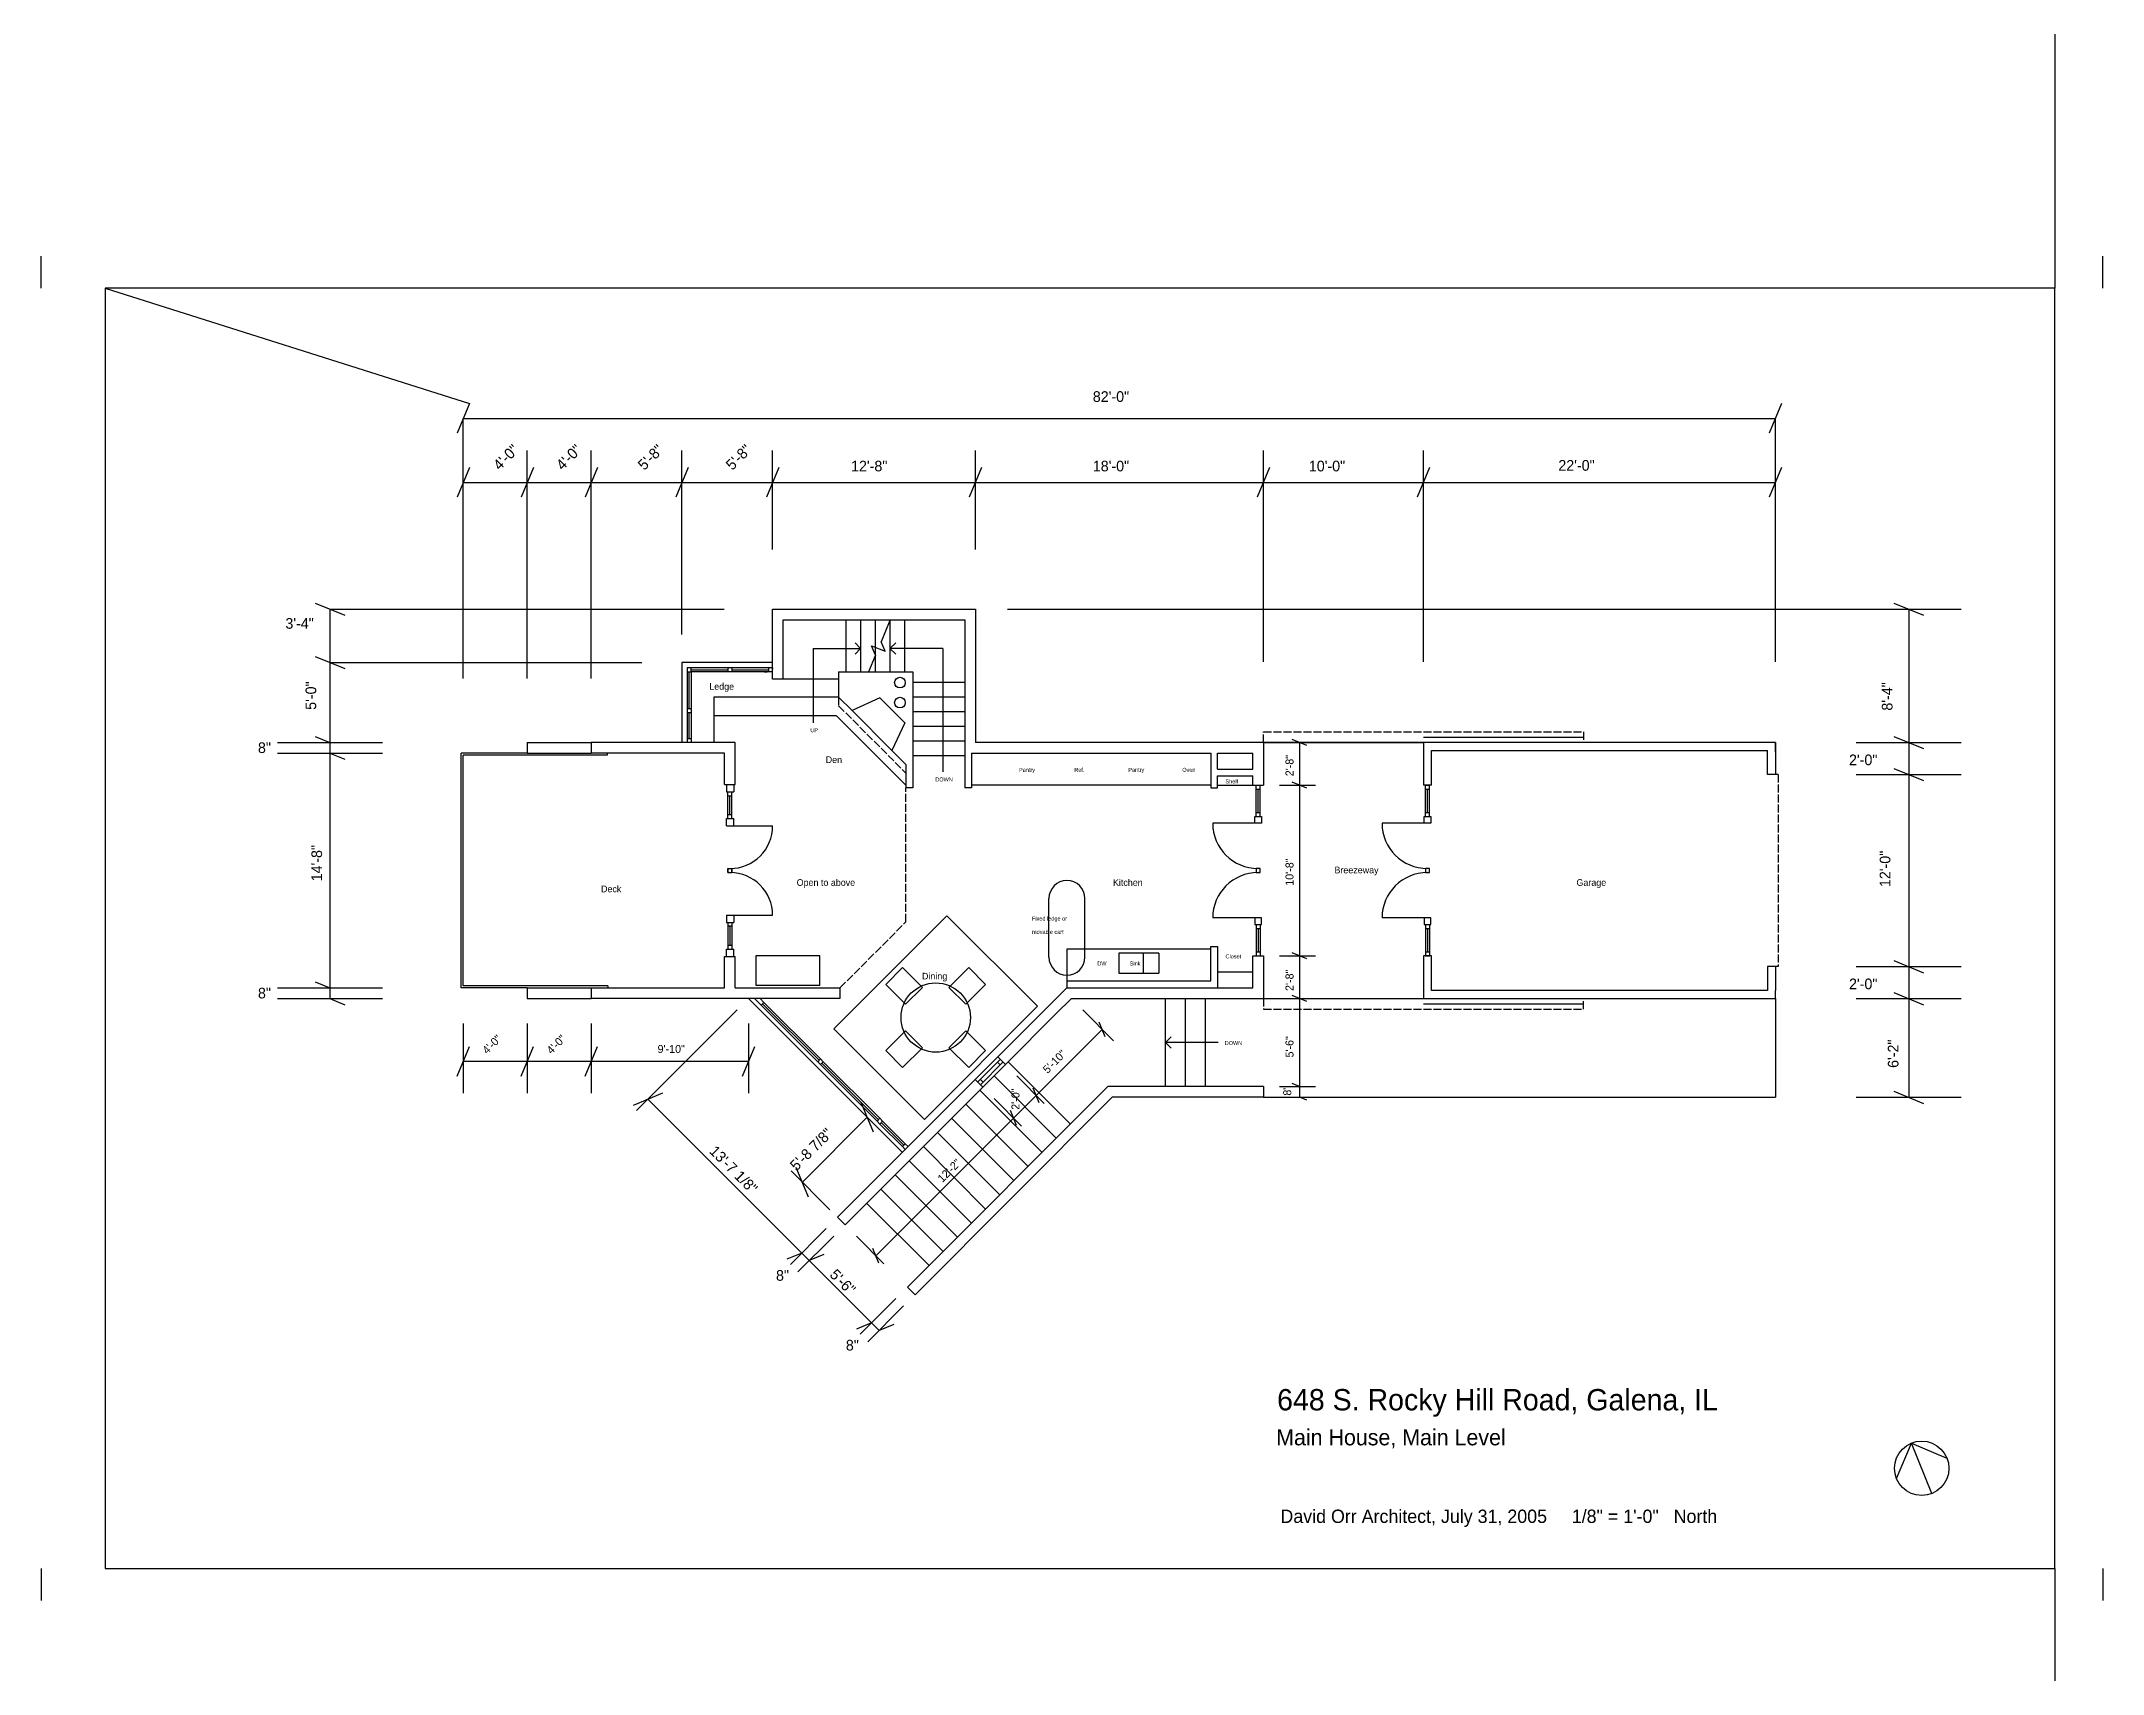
# Model space of a CAD drawing. Header units: inches. Extents: x -18171 to 1840, y -1744 to 7454.
# Drawn here: x -5633 to -4087, y -520 to 704 of the extents above; entities that cross this region are included whole.
import ezdxf

# ---------------------------------------------------------------- set-up
doc = ezdxf.new("R2010")
doc.units = ezdxf.units.IN
doc.header["$LTSCALE"] = 0.5
doc.header["$MEASUREMENT"] = 0
doc.linetypes.add('ACAD_ISO02W100', pattern=[15, 12, -3])
doc.layers.get('0').update_dxf_attribs({"color": 253})
for name, color, linetype in [('A-doors', 254, 'Continuous'), ('A-Elev-North', 7, 'Continuous'), ('A-Elev-South', 7, 'Continuous'), ('A-furniture', 33, 'Continuous'), ('A-glazing', 252, 'Continuous'), ('A-millwork', 252, 'Continuous'), ('A-soffit', 251, 'ACAD_ISO02W100'), ('A-stairs', 252, 'Continuous'), ('A-text', 254, 'Continuous'), ('A-walls', 7, 'Continuous'), ('border', 7, 'Continuous'), ('construction', 160, 'Continuous'), ('dimensions', 253, 'Continuous')]:
    doc.layers.add(name, color=color, linetype=linetype)

msp = doc.modelspace()

# ---------------------------------------------------------------- linework, layer by layer
for p, q in [((-4596.1, 178), (-4716.1, 178)), ((-4716.1, 178), (-4596.1, 178)), ((-4716.1, -14), (-4596.1, -14))]:
    msp.add_line(p, q)
at = {"layer": 'A-doors'}
for p, q in [((-4596.1, 182), (-4476.1, 182)), ((-5120.1, 146.5), (-5112.1, 146.5)), ((-5118.8, 146.5), (-5114.6, 146.5)), ((-5118.8, 141), (-5113.3, 141)), ((-4590.1, 146), (-4596.1, 146)), ((-5117.6, 138), (-5114.6, 138)), ((-5117.6, 124), (-5114.6, 124)), ((-4721.6, 125.5), (-4718.6, 125.5)), ((-4594.6, 125.5), (-4591.6, 125.5)), ((-5118.8, 121), (-5113.3, 121)), ((-5118.8, 115.5), (-5113.3, 115.5)), ((-5116.1, 115.5), (-5084.1, 115.5)), ((-4720.1, 117.5), (-4754.1, 117.5)), ((-4722.6, 117.5), (-4722.6, 122.5)), ((-4717.6, 117.5), (-4721.6, 117.5)), ((-4717.6, 122.5), (-4717.6, 117.5)), ((-4593.1, 117.5), (-4627.1, 117.5)), ((-4595.6, 117.5), (-4595.6, 122.5)), ((-4590.6, 117.5), (-4594.6, 117.5)), ((-4590.6, 122.5), (-4590.6, 117.5)), ((-5117.6, 83.5), (-5114.6, 83.5)), ((-5117.6, 80.5), (-5117.6, 83.5)), ((-5117.6, 83.5), (-5114.6, 83.5)), ((-5117.6, 83.5), (-5117.6, 80.5)), ((-5117.6, 80.5), (-5114.6, 80.5)), ((-5117.6, 80.5), (-5114.6, 80.5)), ((-5114.6, 80.5), (-5114.6, 83.5)), ((-5114.6, 83.5), (-5114.6, 80.5)), ((-4721.6, 83.5), (-4721.6, 80.5)), ((-4718.6, 83.5), (-4721.6, 83.5)), ((-4721.6, 80.5), (-4718.6, 80.5)), ((-4718.6, 80.5), (-4718.6, 83.5)), ((-4591.6, 83.5), (-4594.6, 83.5)), ((-4594.6, 83.5), (-4594.6, 80.5)), ((-4594.6, 80.5), (-4591.6, 80.5)), ((-4591.6, 80.5), (-4591.6, 83.5)), ((-5118.8, 48.5), (-5114.6, 48.5)), ((-5116.1, 48.5), (-5084.1, 48.5)), ((-4720.1, 46.5), (-4754.1, 46.5)), ((-4722.6, 46.5), (-4722.6, 41.5)), ((-4717.6, 46.5), (-4721.6, 46.5)), ((-4717.6, 41.5), (-4717.6, 46.5)), ((-4593.1, 46.5), (-4627.1, 46.5)), ((-4595.6, 46.5), (-4595.6, 41.5)), ((-4590.6, 46.5), (-4594.6, 46.5)), ((-4590.6, 41.5), (-4590.6, 46.5)), ((-5118.8, 43), (-5113.3, 43)), ((-5117.6, 40.5), (-5114.6, 40.5)), ((-5117.6, 40.5), (-5114.6, 40.5)), ((-4721.6, 38.5), (-4718.6, 38.5)), ((-4594.6, 38.5), (-4591.6, 38.5)), ((-5120.1, 17.5), (-5112.1, 17.5)), ((-5118.8, 23), (-5113.3, 23)), ((-5117.6, 26), (-5114.6, 26)), ((-4590.1, 18), (-4596.1, 18)), ((-4596.1, -18), (-4476.1, -18))]:
    msp.add_line(p, q, dxfattribs=at)
for centre, radius, start, end in [((-5116.1, 115.5), 32, 270, 0), ((-4720.1, 117.5), 34, 180, 270), ((-4593.1, 117.5), 34, 180, 270), ((-5116.1, 48.5), 32, 0, 90), ((-4720.1, 46.5), 34, 90, 180), ((-4593.1, 46.5), 34, 90, 180)]:
    msp.add_arc(centre, radius, start, end, dxfattribs=at)
at = {"layer": 'A-Elev-North', "color": 253}
for p, q in [((-5084.1, 238), (-5152.1, 238)), ((-5152.1, 238), (-5152.1, 178)), ((-5034.6, 225.5), (-5076.1, 225.5)), ((-5034.6, 212), (-5128.1, 212)), ((-5128.1, 212), (-5128.1, 178))]:
    msp.add_line(p, q, dxfattribs=at)
at = {"layer": 'A-Elev-North', "color": 252}
for p, q in [((-5117.6, 234), (-5117.6, 231)), ((-5114.6, 234), (-5114.6, 231))]:
    msp.add_line(p, q, dxfattribs=at)
at = {"layer": 'A-Elev-North'}
msp.add_line((-5084.1, 234), (-5084.1, 233), dxfattribs=at)
at = {"layer": 'A-Elev-North', "color": 254}
for p, q in [((-5097.8, -14, 0), (-5092.8, -19, 0)), ((-5090.6, -16.9, 0), (-5093.5, -14, 0)), ((-5050.3, -61.4, 0), (-5048.2, -63.5, 0)), ((-5046.1, -61.4, 0), (-5048.2, -59.3, 0)), ((-5048.2, -63.5, 0), (-5047.2, -62.5, 0))]:
    msp.add_line(p, q, dxfattribs=at)
at = {"layer": 'A-Elev-North', "color": 7}
for p, q in [((-5005.8, -105.9, 0), (-5003.7, -108.1, 0)), ((-5003.7, -103.8, 0), (-5001.6, -105.9, 0)), ((-4984.6, -122.9, 0), (-4982.5, -125, 0)), ((-4986.7, -125, 0), (-4984.6, -127.2, 0))]:
    msp.add_line(p, q, dxfattribs=at)
at = {"layer": 'A-Elev-South', "color": 253}
for p, q in [((-5311.5, 432.1, -10845.7), (-5320.7, 410, -10845.7)), ((-5316.1, 397, -10845.7), (-5316.1, 421, -10845.7)), ((-5316.1, 421, -10845.7), (-4332.1, 421, -10845.7)), ((-4327.5, 432.1, -10845.7), (-4336.7, 410, -10845.7)), ((-4332.1, 238.6, -10845.7), (-4332.1, 421, -10845.7)), ((-5220.1, 226, -10845.7), (-5220.1, 397, -10845.7)), ((-5152.1, 258.9, -10845.7), (-5152.1, 397, -10845.7)), ((-5084.1, 322.6, -10845.7), (-5084.1, 397, -10845.7)), ((-4932.1, 322.6, -10845.7), (-4932.1, 397, -10845.7)), ((-4716.1, 238.6, -10845.7), (-4716.1, 397, -10845.7)), ((-4596.1, 238.6, -10845.7), (-4596.1, 397, -10845.7)), ((-5311.5, 384.1, -10845.7), (-5320.7, 362, -10845.7)), ((-5316.1, 373, -10845.7), (-4332.1, 373, -10845.7)), ((-5263.5, 384.1, -10845.7), (-5272.7, 362, -10845.7)), ((-5215.5, 384.1, -10845.7), (-5224.7, 362, -10845.7)), ((-5147.5, 384.1, -10845.7), (-5156.7, 362, -10845.7)), ((-5079.5, 384.1, -10845.7), (-5088.7, 362, -10845.7)), ((-4927.5, 384.1, -10845.7), (-4936.7, 362, -10845.7)), ((-4711.5, 384.1, -10845.7), (-4720.7, 362, -10845.7)), ((-4591.5, 384.1, -10845.7), (-4600.7, 362, -10845.7)), ((-4327.5, 384.1, -10845.7), (-4336.7, 362, -10845.7)), ((-5427.2, 282.6), (-5405, 273.4)), ((-4243.2, 282.6, -10845.7), (-4221, 273.4, -10845.7)), ((-5416.1, 278), (-5120.5, 278)), ((-4908.1, 278, -10845.7), (-4192.7, 278, -10845.7)), ((-5427.2, 242.6), (-5405, 233.4)), ((-5416.1, 238), (-5182.2, 238)), ((-5455.5, 178), (-5376.7, 178)), ((-5427.2, 182.6), (-5416.1, 178)), ((-5268.1, 178, -5698.2), (-5220.1, 178)), ((-4683.4, 175.7), (-4694.5, 180.3)), ((-4271.5, 178, -10845.7), (-4192.7, 178, -10845.7)), ((-4243.2, 182.6, -10845.7), (-4221, 173.4, -10845.7)), ((-5455.5, 170), (-5376.7, 170)), ((-5416.1, 170), (-5405, 165.4)), ((-5268.1, 170, -5698.2), (-5220.1, 170)), ((-4243.2, 158.6, -10845.7), (-4221, 149.4, -10845.7)), ((-4683.4, 143.7), (-4694.5, 148.3)), ((-4271.5, 154, -10845.7), (-4192.7, 154, -10845.7)), ((-4683.4, 15.7), (-4694.5, 20.3)), ((-4271.5, 10, -10845.7), (-4192.7, 10, -10845.7)), ((-4243.2, 14.6, -10845.7), (-4221, 5.4, -10845.7)), ((-5455.5, -6), (-5376.7, -6)), ((-5455.5, -14), (-5376.7, -14)), ((-5427.2, -1.4), (-5416.1, -6)), ((-5416.1, -14), (-5405, -18.6)), ((-5268.1, -6, -10845.7), (-5220.1, -6)), ((-5268.1, -14, -10845.7), (-5220.1, -14)), ((-5220.1, -6), (-5120.1, -6)), ((-5112.1, -6), (-5033.6, -6)), ((-4683.4, -16.3), (-4694.5, -11.7)), ((-4271.5, -14, -10845.7), (-4192.7, -14, -10845.7)), ((-4243.2, -9.4, -10845.7), (-4221, -18.6, -10845.7)), ((-5186.1, -98, 0), (-5110.6, -22.5, 0)), ((-5316.1, -32.6, -10845.7), (-5316.1, -85, -10845.7)), ((-5268.1, -32.6, -10845.7), (-5268.1, -85, -10845.7)), ((-5220.1, -32.6, -10845.7), (-5220.1, -85, -10845.7)), ((-5102.1, -32.6, 0), (-5102.1, -85, 0)), ((-5006.7, -206.8), (-4837, -37.1)), ((-4834.7, -42.6), (-4839.3, -31.6)), ((-5320.7, -72.1, -10845.7), (-5311.5, -49.9, -10845.7)), ((-5316.1, -61, -10845.7), (-5102.1, -61, -10845.7)), ((-5272.7, -72.1, -10845.7), (-5263.5, -49.9, -10845.7)), ((-5224.7, -72.1, -10845.7), (-5215.5, -49.9, -10845.7)), ((-5106.7, -72.1, 0), (-5097.5, -49.9, 0)), ((-5166.6, -84.9, -4122.9), (-5188.7, -94.1, -4122.9)), ((-5177.7, -89.5, -4122.9), (-5004.3, -262.9, 1996.8)), ((-5008.5, -114.1, 4122.9), (-5017.7, -91.9, 4122.9)), ((-4832.8, -80), (-4983, -230.5)), ((-4829.4, -88), (-4977.3, -236.2)), ((-4884.2, -92.2), (-4888.8, -81.1)), ((-4716.1, -80), (-4832.8, -80)), ((-4716.1, -88), (-4829.4, -88)), ((-4688.9, -80), (-4694.5, -77.7)), ((-4683.4, -90.3), (-4688.9, -88)), ((-4271.5, -88, -10845.7), (-4192.7, -88, -10845.7)), ((-4243.2, -83.4, -10845.7), (-4221, -92.6, -10845.7)), ((-5061.8, -151.7, 4122.9), (-5013.1, -103, 4122.9)), ((-4901.2, -109.1), (-4905.8, -98)), ((-5070.3, -143.2), (-5041.1, -172.4)), ((-5057.2, -162.8, 4122.9), (-5066.4, -140.6, 4122.9)), ((-5070.8, -213.4), (-5043.9, -186.5)), ((-5065.1, -219), (-5038.3, -192.2)), ((-5062.3, -204.9), (-5073.4, -209.5)), ((-5045.6, -205.9), (-5056.7, -210.5)), ((-5004.4, -212.3), (-5009, -201.3)), ((-4983, -230.5), (-4977.3, -236.2)), ((-5018.5, -265.7), (-4991.6, -238.8)), ((-5012.8, -271.3), (-4985.9, -244.5)), ((-5010, -257.2), (-5021.1, -261.8)), ((-4993.2, -258.3, 1996.8), (-5004.3, -262.9, 1996.8))]:
    msp.add_line(p, q, dxfattribs=at)
at = {"layer": 'A-Elev-South', "color": 252}
for p, q in [((-5316.1, 226, -10845.7), (-5316.1, 397, -10845.7)), ((-5268.1, 226, -10845.7), (-5268.1, 397, -10845.7)), ((-4907.5, -61.4), (-4861.3, -107.6)), ((-4918.1, -72), (-4871.4, -118.7)), ((-4928.7, -82.6), (-4882, -129.3)), ((-4949.9, -103.8), (-4903.2, -150.5)), ((-4939.3, -93.2), (-4892.6, -139.9)), ((-4960.5, -114.4), (-4913.8, -161.2)), ((-4981.7, -135.6), (-4935, -182.4)), ((-4971.1, -125), (-4924.4, -171.8)), ((-4992.3, -146.2), (-4945.6, -193)), ((-5013.6, -167.4), (-4966.8, -214.2)), ((-5002.9, -156.8), (-4956.2, -203.6))]:
    msp.add_line(p, q, dxfattribs=at)
at = {"layer": 'A-Elev-South', "color": 254}
for p, q in [((-4851.6, -22.5, -4122.9), (-4828.5, -45.6, -4122.9)), ((-4901.1, -72), (-4880.5, -92.6)), ((-4918.1, -89), (-4897.4, -109.6)), ((-5021.3, -192.2), (-5000.7, -212.8))]:
    msp.add_line(p, q, dxfattribs=at)
at = {"layer": 'A-Elev-South', "color": 7}
for p, q in [((-5029.8, -183.7), (-4926.6, -80.5)), ((-5035.5, -178), (-5029.8, -183.7))]:
    msp.add_line(p, q, dxfattribs=at)
at = {"layer": 'A-furniture'}
msp.add_lwpolyline([(-5038.2, -36.7), (-4970.3, -104.6), (-4885.5, -19.7), (-4953.4, 48.1)], close=True, dxfattribs=at)
for points in [[(-5096.8, 18), (-5096.8, -4), (-5048.8, -4), (-5048.8, 18), (-5096.8, 18)], [(-4971.7, -5.6), (-4986.6, 9.2), (-4999.3, -3.5), (-4984.5, -18.3), (-4971.7, -5.6)], [(-4939.2, -18.3), (-4924.4, -3.5), (-4937.1, 9.2), (-4951.9, -5.6), (-4939.2, -18.3)], [(-4971.7, -50.9), (-4986.6, -65.7), (-4999.3, -53), (-4984.5, -38.1), (-4971.7, -50.9)], [(-4939.2, -38.1), (-4924.4, -53), (-4937.1, -65.7), (-4951.9, -50.9), (-4939.2, -38.1)]]:
    msp.add_lwpolyline(points, dxfattribs=at)
msp.add_circle((-4961.8, -28.2), 26, dxfattribs=at)
at = {"layer": 'A-glazing'}
for p, q in [((-5148.1, 234), (-5148.1, 231)), ((-5084.1, 234), (-5148.1, 234)), ((-5145.1, 231), (-5145.1, 234)), ((-5145.1, 232.5), (-5117.6, 232.5)), ((-5114.6, 232.5), (-5087.1, 232.5)), ((-5088.1, 234), (-5090.1, 234)), ((-5087.1, 234), (-5087.1, 231)), ((-5148.1, 231), (-5145.1, 231)), ((-5148.1, 231), (-5148.1, 178)), ((-5146.6, 203.5), (-5146.6, 231)), ((-5084.1, 231), (-5145.1, 231)), ((-5145.1, 231), (-5145.1, 178)), ((-5090.1, 231), (-5088.1, 231)), ((-5148.1, 203.5), (-5145.1, 203.5)), ((-5148.1, 200.5), (-5145.1, 200.5)), ((-5146.6, 181), (-5146.6, 200.5)), ((-5148.1, 181), (-5145.1, 181)), ((-5268.1, 170, -5698.2), (-5316.1, 170)), ((-4720.1, 125.5), (-4720.1, 143)), ((-4593.1, 125.5), (-4593.1, 143)), ((-5117.6, 124), (-5117.6, 138)), ((-5116.1, 124), (-5116.1, 138)), ((-5114.6, 124), (-5114.6, 138)), ((-5117.6, 40.5), (-5117.6, 26)), ((-5116.1, 40.5), (-5116.1, 26)), ((-5114.6, 40.5), (-5114.6, 26)), ((-4720.1, 38.5), (-4720.1, 21)), ((-4593.1, 38.5), (-4593.1, 21)), ((-4986.8, -129.3, 0), (-5102.1, -14, 0)), ((-5050.3, -61.4, 0), (-5092.8, -19, 0)), ((-5049.3, -60.3, 0), (-5091.7, -17.9, 0)), ((-5048.2, -59.3, 0), (-5090.6, -16.9, 0)), ((-5003.7, -103.8, 0), (-5046.1, -61.4, 0)), ((-4932.2, -74.8), (-4915.3, -57.8)), ((-4930.5, -76.6), (-4913.5, -59.6)), ((-4913.5, -63.8), (-4915.6, -61.7)), ((-5005.8, -105.9, 0), (-5048.2, -63.5, 0)), ((-5004.7, -104.9, 0), (-5047.2, -62.5, 0)), ((-4926.2, -76.6), (-4928.4, -74.5)), ((-4926.6, -80.5), (-4909.6, -63.5)), ((-4986.7, -125, 0), (-5003.7, -108.1, 0)), ((-4985.6, -124, 0), (-5002.6, -107, 0)), ((-4984.6, -122.9, 0), (-5001.6, -105.9, 0))]:
    msp.add_line(p, q, dxfattribs=at)
at = {"layer": 'A-glazing', "color": 252}
for p, q in [((-4721.6, 125.5), (-4721.6, 143)), ((-4718.6, 125.5), (-4718.6, 143)), ((-4594.6, 125.5), (-4594.6, 143)), ((-4591.6, 125.5), (-4591.6, 143)), ((-4721.6, 38.5), (-4721.6, 21)), ((-4718.6, 38.5), (-4718.6, 21)), ((-4594.6, 38.5), (-4594.6, 21)), ((-4591.6, 38.5), (-4591.6, 21))]:
    msp.add_line(p, q, dxfattribs=at)
at = {"layer": 'A-glazing', "color": 254}
for p, q in [((-5092.8, -19, 0), (-5090.6, -16.9, 0)), ((-5050.3, -61.4, 0), (-5048.2, -59.3, 0)), ((-5048.2, -63.5, 0), (-5046.1, -61.4, 0)), ((-5005.8, -105.9, 0), (-5003.7, -103.8, 0)), ((-5003.7, -108.1, 0), (-5001.6, -105.9, 0)), ((-4986.7, -125, 0), (-4984.6, -122.9, 0))]:
    msp.add_line(p, q, dxfattribs=at)
at = {"layer": 'A-glazing', "color": 253}
msp.add_line((-4928.3, -78.7), (-4911.4, -61.7), dxfattribs=at)
at = {"layer": 'A-millwork'}
for p, q in [((-5317.6, -6), (-5317.6, 170)), ((-5268.1, 170, -5698.2), (-5317.6, 170)), ((-5316.1, -4.5), (-5316.1, 168.5)), ((-5208.1, 168.5), (-5316.1, 168.5)), ((-5208.1, 170), (-5208.1, 168.5)), ((-4755.4, 146), (-4935.1, 146)), ((-4750.4, 146), (-4724.1, 146)), ((-4876.9, 17), (-4876.9, 61)), ((-4849.9, 17), (-4849.9, 61)), ((-4755.4, 23), (-4863.4, 23)), ((-4863.4, 23), (-4863.4, -1)), ((-4794.4, 20), (-4824.4, 20)), ((-4824.4, 20), (-4824.4, 5)), ((-4805.9, 5), (-4805.9, 20)), ((-4794.4, 20), (-4794.4, 5)), ((-4824.4, 5), (-4794.4, 5)), ((-4750.4, 6), (-4724.1, 6)), ((-5268.1, -6, -10845.7), (-5317.6, -6)), ((-5207.6, -4.5), (-5316.1, -4.5)), ((-5207.6, -4.5), (-5207.6, -6))]:
    msp.add_line(p, q, dxfattribs=at)
for centre, start, end in [((-4863.4, 61), 0, 180), ((-4863.4, 17), 180, 0)]:
    msp.add_arc(centre, 13.5, start, end, dxfattribs=at)
at = {"layer": 'A-soffit'}
for p, q in [((-5034.6, 212), (-5034.6, 205.5)), ((-5034.6, 205.5), (-4984.1, 155))]:
    msp.add_line(p, q, dxfattribs=at)
at = {"layer": 'A-soffit', "color": 253}
for p, q in [((-4716.1, 186), (-4476.1, 186)), ((-4716.1, 178), (-4716.1, 186)), ((-4476.1, 186), (-4476.1, 178)), ((-4984.1, 43.5), (-4984.1, 144)), ((-4330.1, 154), (-4330.1, 10)), ((-5033.6, -6), (-4984.1, 43.5)), ((-4716.1, -14), (-4716.1, -22)), ((-4476.1, -22), (-4476.1, -14)), ((-4716.1, -22), (-4476.1, -22))]:
    msp.add_line(p, q, dxfattribs=at)
at = {"layer": 'A-stairs'}
for p, q in [((-5029.1, 270), (-5029.1, 231)), ((-5018.1, 270), (-5018.1, 231)), ((-5007.1, 270), (-5007.1, 231)), ((-4996.1, 269.6), (-5002.7, 253.6)), ((-4996.1, 270), (-4996.1, 231)), ((-4985.1, 270), (-4985.1, 231)), ((-5009.9, 250.6), (-4999.7, 246.4)), ((-5006.9, 243.4), (-5009.9, 250.6)), ((-4999.7, 246.4), (-5002.7, 253.6)), ((-5006.9, 243.4), (-5012.1, 231)), ((-4940.1, 223), (-4979.1, 223)), ((-4940.1, 212), (-4979.1, 212)), ((-4940.1, 201), (-4979.1, 201)), ((-5036.1, 198), (-5128.1, 198)), ((-4984.1, 146), (-5036.1, 198)), ((-4940.1, 190), (-4979.1, 190)), ((-4940.1, 179), (-4979.1, 179)), ((-4940.1, 168), (-4979.1, 168))]:
    msp.add_line(p, q, dxfattribs=at)
at = {"layer": 'A-text'}
for p, q in [((-5053.6, 248.5), (-5018.1, 248.5)), ((-5053.6, 248.5), (-5053.6, 192.8)), ((-5018.1, 248.5), (-5022.3, 252.8)), ((-5018.1, 248.5), (-5022.3, 244.3)), ((-4996.1, 248.5), (-4991.8, 252.8)), ((-4996.1, 248.5), (-4991.8, 244.3)), ((-4956.6, 248.5), (-4996.1, 248.5)), ((-4956.6, 248.5), (-4956.6, 155.9)), ((-4789.4, -47, 0), (-4785.2, -42.7, 0)), ((-4749.9, -47, 0), (-4789.4, -47, 0)), ((-4789.4, -47, 0), (-4785.2, -51.2, 0))]:
    msp.add_line(p, q, dxfattribs=at)
at = {"layer": 'A-walls', "color": 253}
for p, q in [((-5416.1, 278), (-5416.1, -14)), ((-4232.1, 278, -10845.7), (-4232.1, -88, -10845.7)), ((-5268.1, 178, -10845.7), (-5268.1, 170, -10845.7)), ((-5268.1, -6, -10845.7), (-5268.1, -14, -10845.7)), ((-4332.1, -14), (-4332.1, -88)), ((-4716.1, -80), (-4716.1, -88)), ((-4716.1, -88), (-4332.1, -88))]:
    msp.add_line(p, q, dxfattribs=at)
at = {"layer": 'A-walls'}
for p, q in [((-5084.1, 278), (-4932.1, 278)), ((-5084.1, 225.5), (-5084.1, 278)), ((-5076.1, 270), (-4940.1, 270)), ((-5076.1, 225.5), (-5076.1, 270)), ((-4940.1, 270), (-4940.1, 144)), ((-4932.1, 278), (-4932.1, 178)), ((-5076.1, 225.5), (-5084.1, 225.5)), ((-5034.6, 231), (-4979.1, 231)), ((-5034.6, 231), (-5034.6, 212)), ((-4979.1, 231), (-4979.1, 144)), ((-5024.5, 202), (-5034.6, 212)), ((-5024.5, 202), (-4994.6, 172)), ((-5003.6, 211.6), (-5024.4, 201.9)), ((-4984.9, 192.8), (-5003.6, 211.6)), ((-4984.9, 192.8), (-4994.6, 172)), ((-5112.1, 178), (-5220.1, 178)), ((-5220.1, 178), (-5220.1, 170)), ((-5112.1, 146.5), (-5112.1, 178)), ((-4984.1, 161.6), (-4994.6, 172)), ((-4716.1, 178), (-4932.1, 178)), ((-4716.1, 178), (-4716.1, 146)), ((-4596.1, 178), (-4596.1, 146)), ((-4332.1, 178), (-4596.1, 178)), ((-4590.1, 146), (-4590.1, 172)), ((-4590.1, 172), (-4338.1, 172)), ((-4338.1, 154), (-4338.1, 172)), ((-4332.1, 178), (-4332.1, 171)), ((-4332.1, 171), (-4332.1, 178)), ((-4332.1, 171), (-4332.1, 154)), ((-5120.1, 170), (-5220.1, 170)), ((-5120.1, 146.5), (-5120.1, 170)), ((-4984.1, 161.6), (-4984.1, 144)), ((-4935.1, 170), (-4935.1, 144)), ((-4935.1, 170), (-4755.4, 170)), ((-4755.4, 170), (-4755.4, 144)), ((-4750.4, 170), (-4724.1, 170)), ((-4750.4, 158), (-4750.4, 170)), ((-4750.4, 158), (-4724.1, 158)), ((-4724.1, 158), (-4724.1, 170)), ((-5118.8, 146.5), (-5118.8, 141)), ((-5117.6, 138), (-5117.6, 141)), ((-5114.6, 138), (-5114.6, 141)), ((-5113.3, 146.5), (-5113.3, 141)), ((-4979.1, 144), (-4984.1, 144)), ((-4935.1, 144), (-4940.1, 144)), ((-4755.4, 144), (-4750.4, 144)), ((-4750.4, 144), (-4750.4, 153)), ((-4750.4, 153), (-4724.1, 153)), ((-4724.1, 146), (-4724.1, 153)), ((-4724.1, 146), (-4716.1, 146)), ((-4721.6, 143), (-4721.6, 146)), ((-4721.6, 143), (-4718.6, 143)), ((-4718.6, 143), (-4718.6, 146)), ((-4594.6, 146), (-4591.6, 146)), ((-4594.6, 143), (-4594.6, 146)), ((-4594.6, 143), (-4591.6, 143)), ((-4591.6, 143), (-4591.6, 146)), ((-4330.1, 154), (-4338.1, 154)), ((-5117.6, 121), (-5117.6, 124)), ((-5114.6, 121), (-5114.6, 124)), ((-4721.6, 122.5), (-4721.6, 125.5)), ((-4718.6, 122.5), (-4718.6, 125.5)), ((-4594.6, 122.5), (-4594.6, 125.5)), ((-4591.6, 122.5), (-4591.6, 125.5)), ((-5118.8, 115.5), (-5118.8, 121)), ((-5113.3, 115.5), (-5113.3, 121)), ((-4722.6, 122.5), (-4717.6, 122.5)), ((-4595.6, 122.5), (-4590.6, 122.5)), ((-5118.8, 48.5), (-5118.8, 43)), ((-5113.3, 48.5), (-5113.3, 43)), ((-5117.6, 43), (-5117.6, 40.5)), ((-5114.6, 43), (-5114.6, 40.5)), ((-4722.6, 41.5), (-4717.6, 41.5)), ((-4721.6, 41.5), (-4721.6, 38.5)), ((-4718.6, 41.5), (-4718.6, 38.5)), ((-4595.6, 41.5), (-4590.6, 41.5)), ((-4594.6, 41.5), (-4594.6, 38.5)), ((-4591.6, 41.5), (-4591.6, 38.5)), ((-5120.1, -6), (-5120.1, 17.5)), ((-5118.8, 17.5), (-5118.8, 23)), ((-5117.6, 26), (-5117.6, 23)), ((-5114.6, 26), (-5114.6, 23)), ((-5113.3, 17.5), (-5113.3, 23)), ((-5112.1, -6), (-5112.1, 17.5)), ((-4755.4, -1), (-4755.4, 25)), ((-4755.4, 25), (-4750.4, 25)), ((-4750.4, 25), (-4750.4, -6)), ((-4724.1, -6), (-4724.1, 18)), ((-4724.1, 18), (-4716.1, 18)), ((-4721.6, 21), (-4718.6, 21)), ((-4721.6, 21), (-4721.6, 18)), ((-4718.6, 21), (-4718.6, 18)), ((-4716.1, 18), (-4716.1, -14)), ((-4596.1, 18), (-4596.1, -14)), ((-4594.6, 21), (-4594.6, 18)), ((-4594.6, 21), (-4591.6, 21)), ((-4594.6, 18), (-4591.6, 18)), ((-4591.6, 21), (-4591.6, 18)), ((-4590.1, -8), (-4590.1, 18)), ((-4338.1, 10), (-4338.1, -8)), ((-4330.1, 10), (-4338.1, 10)), ((-4332.1, 10), (-4332.1, -8)), ((-5220.1, -6), (-5220.1, -14)), ((-5033.6, -14), (-5220.1, -14)), ((-5033.6, -6), (-5033.6, -14)), ((-4915.3, -57.8), (-4863.4, -6)), ((-4860.1, -14), (-4871.4, -25.3)), ((-4755.4, -1), (-4863.4, -1)), ((-4863.4, -1), (-4863.4, -1)), ((-4863.4, -1), (-4863.4, -6)), ((-4863.4, -6), (-4724.1, -6)), ((-4860.1, -14), (-4716.1, -14)), ((-4596.1, -14), (-4332.1, -14)), ((-4338.1, -8), (-4590.1, -8)), ((-4332.1, -14), (-4332.1, -8)), ((-4871.4, -25.3), (-4909.6, -63.5)), ((-4909.6, -63.5), (-4915.3, -57.8)), ((-5035.5, -178), (-4932.2, -74.8)), ((-4926.6, -80.5), (-4932.2, -74.8))]:
    msp.add_line(p, q, dxfattribs=at)
at = {"layer": 'A-walls', "color": 252}
for p, q in [((-4789.4, -80), (-4789.4, -14, 0)), ((-4774.4, -80), (-4774.4, -14, 0)), ((-4759.4, -80), (-4759.4, -14, 0))]:
    msp.add_line(p, q, dxfattribs=at)
at = {"layer": 'A-walls'}
for centre in [(-4988.6, 222.9), (-4988.6, 207.9)]:
    msp.add_circle(centre, 4, dxfattribs=at)
at = {"layer": 'border'}
for p, q in [((-4241.3, -373.8), (-4230, -347.3)), ((-4241.3, -373.8), (-4230, -347.3)), ((-4214.8, -385), (-4230, -347.3)), ((-4230, -347.3), (-4203.5, -358.5)), ((-4214.8, -385), (-4230, -347.3)), ((-4230, -347.3), (-4203.5, -358.5))]:
    msp.add_line(p, q, dxfattribs=at)
msp.add_lwpolyline([(-5584.6, 518.7), (-5584.6, -441.3), (-4122.6, -441.3), (-4122.6, 518.7), (-5584.6, 518.7)], close=True, dxfattribs=at)
at = {"layer": 'construction'}
for p, q in [((-4122.6, 837.7), (-4122.6, 518.7)), ((-5632.6, 518.7), (-5632.6, 542.7)), ((-4086.6, 518.7), (-4086.6, 542.7)), ((-5584.6, 518.7), (-5311.5, 432.1, -10845.7)), ((-5632.6, -441.3), (-5632.6, -465.3)), ((-4122.6, -441.3), (-4122.6, -760.4)), ((-4086.6, -441.3), (-4086.6, -465.3))]:
    msp.add_line(p, q, dxfattribs=at)
at = {"layer": 'dimensions'}
for p, q in [((-4716.1, 178), (-4716.1, 146)), ((-4688.9, 178), (-4688.9, -88)), ((-4704.1, 146), (-4676.9, 146)), ((-4704.1, 18), (-4676.9, 18)), ((-4704.1, -80), (-4676.9, -80))]:
    msp.add_line(p, q, dxfattribs=at)
msp.add_circle((-4222.4, -366.2), 20.4, dxfattribs=at)
msp.add_circle((-4222.4, -366.2), 20.4, dxfattribs=at)

# ---------------------------------------------------------------- texts
at = {"layer": 'A-soffit', "color": 7}
for s, height, p in [('Ledge', 5, (-5131.6, 217.5)), ('Den', 5, (-5044.3, 162.6)), ('Pantry', 3, (-4899.3, 156)), ('Ref.', 3, (-4857.9, 156)), ('Pantry', 3, (-4817.4, 156)), ('Oven', 3, (-4776.9, 156)), ('Shelf', 3, (-4744.5, 147.3)), ('Breezeway', 5, (-4662.8, 79.9)), ('Deck', 5, (-5212.8, 65.7)), ('Open to above', 5, (-5066.1, 70.5)), ('Kitchen', 5, (-4828.9, 70.5)), ('Garage', 5, (-4481.3, 70.5)), ('Fixed ledge or', 3, (-4889.6, 44.5)), ('movable cart', 3, (-4889.6, 34.5)), ('Closet', 3, (-4744.5, 16.1)), ('Dining', 5, (-4972.1, 0.3)), ('DW', 3, (-4840.6, 10.8)), ('Sink', 3, (-4816.3, 10.8))]:
    msp.add_text(s, height=height, dxfattribs=at).set_placement(p)
at = {"layer": 'A-text'}
for s, p in [('UP', (-5055.9, 185.7)), ('DOWN', (-4962.1, 148.8)), ('DOWN', (-4745.1, -48.8))]:
    msp.add_text(s, height=3, dxfattribs=at).set_placement(p)
at = {"layer": 'construction', "color": 7}
for s, height, p in [('82\'-0"', 8, (-4844, 433.4, -15993.3)), ('12\'-8"', 8, (-5025.3, 381.3, -15993.3)), ('18\'-0"', 8, (-4844, 381.3, -15993.3)), ('10\'-0"', 8, (-4682, 381.3, -15993.3)), ('22\'-0"', 8, (-4494.9, 381.8, -15993.3)), ('3\'-4"', 8, (-5449.5, 263.3, -5147.6)), ('8"', 8, (-5470.1, 170.1, -5147.6)), ('2\'-0"', 8, (-4276.9, 161, -26839)), ('2\'-0"', 8, (-4276.9, -7, -26839)), ('8"', 8, (-5470.1, -13.9, -5147.6)), ('9\'-10"', 6, (-5170.4, -54.8, -15993.3)), ('8"', 8, (-5081.6, -225.6, -5147.6)), ('8"', 8, (-5029.2, -277.9, -5147.6)), ('648 S. Rocky Hill Road, Galena, IL', 16, (-4705.8, -322.8, -15993.3)), ('648 S. Rocky Hill Road, Galena, IL', 16, (-4705.8, -322.8, -15993.3)), ('Main House, Main Level', 12, (-4706.5, -349, -15993.3)), ('Main House, Main Level', 12, (-4706.5, -349, -15993.3)), ('David Orr Architect, July 31, 2005     1/8" = 1\'-0"   North', 10, (-4703.3, -407.2, -15993.3)), ('David Orr Architect, July 31, 2005     1/8" = 1\'-0"   North', 10, (-4703.3, -407.2, -15993.3))]:
    msp.add_text(s, height=height, dxfattribs=at).set_placement(p)
for s, height, rotation, p in [('4\'-0"', 8, 45, (-5288.9, 381.6, -15993.3)), ('4\'-0"', 8, 45, (-5241.7, 381.6, -15993.3)), ('5\'-8"', 8, 45, (-5180.4, 381.6, -15993.3)), ('5\'-8"', 8, 45, (-5114.4, 381.6, -15993.3)), ('5\'-0"', 8, 90, (-5426.4, 202.5, -5147.6)), ('8\'-4"', 8, 90, (-4244.3, 201.9, -15993.3)), ('2\'-8"', 6, 90, (-4693.5, 152.7, -5147.6)), ('14\'-8"', 8, 90, (-5422, 73.9, -5147.6)), ('12\'-0"', 8, 90, (-4245.9, 69.6, -15993.3)), ('10\'-8"', 6, 90, (-4693.5, 70.6, -5147.6)), ('2\'-8"', 6, 90, (-4693.5, -8.3, -5147.6)), ('4\'-0"', 6, 45, (-5298.2, -56.1, -15993.3)), ('4\'-0"', 6, 45, (-5250, -56.1, -15993.3)), ('5\'-6"', 6, 90, (-4693.5, -58.2, -5147.6)), ('6\'-2"', 8, 90, (-4239.8, -66, -15993.3)), ('5\'-10"', 6, 45, (-4877.9, -70.6, -1024.6)), ('2\'-0"', 6, 90, (-4899, -97.4, -1024.6)), ('8"', 6, 90, (-4695.2, -86.8, -5147.6)), ('5\'-8 7/8"', 8, 45, (-5066.2, -143.7, -1024.6)), ('13\'-7 1/8"', 8, 315, (-5132.1, -129.1, -5147.6)), ('12\'-2"', 6, 45, (-4956.8, -152.3, -1024.6)), ('5\'-6"', 8, 315, (-5041.9, -221.7, -1154.1))]:
    msp.add_text(s, height=height, rotation=rotation, dxfattribs=at).set_placement(p)

doc.saveas('drawing.dxf')
